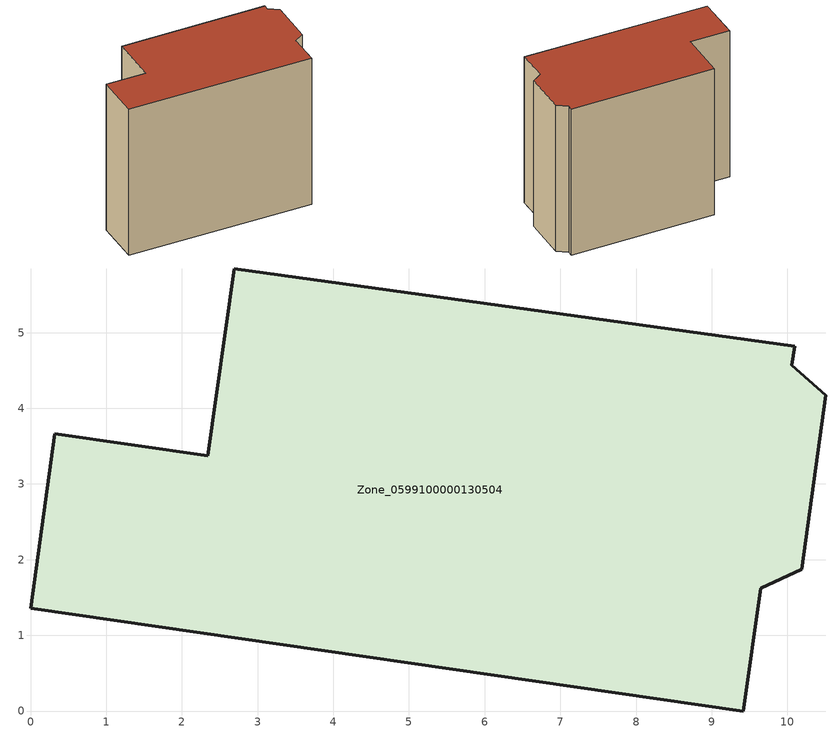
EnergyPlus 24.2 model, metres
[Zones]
Zone_0599100000130504
 floor ground (C_G): 9.42,0 0,1.36 0.32,3.66 2.34,3.37 2.69,5.84 10.1,4.82 10.06,4.57 10.51,4.17 10.19,1.87 9.65,1.62 z2.36
 wall outside (C_F): 2.34,3.37 0.32,3.66 0,1.36 9.42,0 9.65,1.62 10.19,1.87 10.51,4.17 10.06,4.57 10.1,4.82 2.69,5.84 2.34,3.37 z2.36:10.58
 roof outside (C_R): 10.1,4.82 2.69,5.84 2.34,3.37 0.32,3.66 0,1.36 9.42,0 9.65,1.62 10.19,1.87 10.51,4.17 10.06,4.57 z10.58
[BUILDING]
Pand.0599100000130504: North Axis=0; Terrain=City; Loads Convergence Tolerance Value=0.04; Temperature Convergence Tolerance Value=0.4; Solar Distribution=FullExterior; Maximum Number of Warmup Days=25; Minimum Number of Warmup Days=1
[Site:Location]
Rotterdam.The.Hague.AP_ZH_NLD Design_Conditions: Latitude=51.96; Longitude=4.45; Time Zone=1; Elevation=-4.5
[SITE:GROUNDTEMPERATURE:BUILDINGSURFACE]
18, 18, 18, 18, 18, 18, 18, 18, 18, 18, 18, 18
[MATERIAL] Thermal Absorptance=0.9; Solar Absorptance=0.7; Visible Absorptance=0.7
Name | Roughness | Thickness | Conductivity | Density | Specific Heat
G.TI.1946 | MediumSmooth | 0.15 | 1 | 540 | 1210
F.TI.1946 | Rough | 0.3 | 0.857143 | 1920 | 840
R.TI.1946 | MediumRough | 0.2 | 0.1 | 1500 | 1000
[CONSTRUCTION]
C_G: G.TI.1946
C_F: F.TI.1946
C_R: R.TI.1946
[ZONE]
Zone_0599100000130504: Type=1; Multiplier=1; Ceiling Height=Autocalculate; Volume=Autocalculate; Floor Area=autocalculate; Part of Total Floor Area=Yes
[ZONEINFILTRATION:DESIGNFLOWRATE]
Infil_Zone_0599100000130504: Zone or ZoneList or Space or SpaceList=Zone_0599100000130504; Schedule=AlwaysOn; Design Flow Rate Calculation Method=Flow/Area; Flow Rate per Floor Area=0.003; Constant Term Coefficient=1; Temperature Term Coefficient=0; Velocity Term Coefficient=0; Velocity Squared Term Coefficient=0
[HVACTEMPLATE:ZONE:IDEALLOADSAIRSYSTEM]
Zone_0599100000130504: Maximum Heating Supply Air Temperature=50; Minimum Cooling Supply Air Temperature=13; Maximum Heating Supply Air Humidity Ratio=0.0156; Minimum Cooling Supply Air Humidity Ratio=0.0077; Heating Limit=NoLimit; Cooling Limit=NoLimit; Dehumidification Control Type=ConstantSensibleHeatRatio; Cooling Sensible Heat Ratio=0.7; Dehumidification Setpoint=60; Humidification Control Type=None; Humidification Setpoint=30; Outdoor Air Method=None; Outdoor Air Flow Rate per Person=0.00944; Outdoor Air Flow Rate per Zone Floor Area=0; Outdoor Air Flow Rate per Zone=0; Demand Controlled Ventilation Type=None; Outdoor Air Economizer Type=NoEconomizer; Heat Recovery Type=None; Sensible Heat Recovery Effectiveness=0.7; Latent Heat Recovery Effectiveness=0.65
[ZONECONTROL:THERMOSTAT]
ThermostatControl_Zone_0599100000130504: Zone or ZoneList=Zone_0599100000130504; Control Type Schedule=DualSetpointControlType; Control 1=Thermostat_Zone_0599100000130504; Temperature Difference Between Cutout And Setpoint=0
[THERMOSTATSETPOINT:DUALSETPOINT]
Thermostat_Zone_0599100000130504: Heating Setpoint Temperature Schedule=HeatingSetpoint_Zone_0599100000130504; Cooling Setpoint Temperature Schedule=CoolingSetpoint_Zone_0599100000130504
[SCHEDULE:COMPACT]
HeatingSetpoint_Zone_0599100000130504: Through: 12/31, For: AllDays, Until: 24:00, 21
CoolingSetpoint_Zone_0599100000130504: Through: 12/31, For: AllDays, Until: 24:00, 24
DualSetpointControlType: Through: 12/31, For: AllDays, Until: 24:00, 4
AlwaysOn: Through: 12/31, For: AllDays, Until: 24:00, 1
